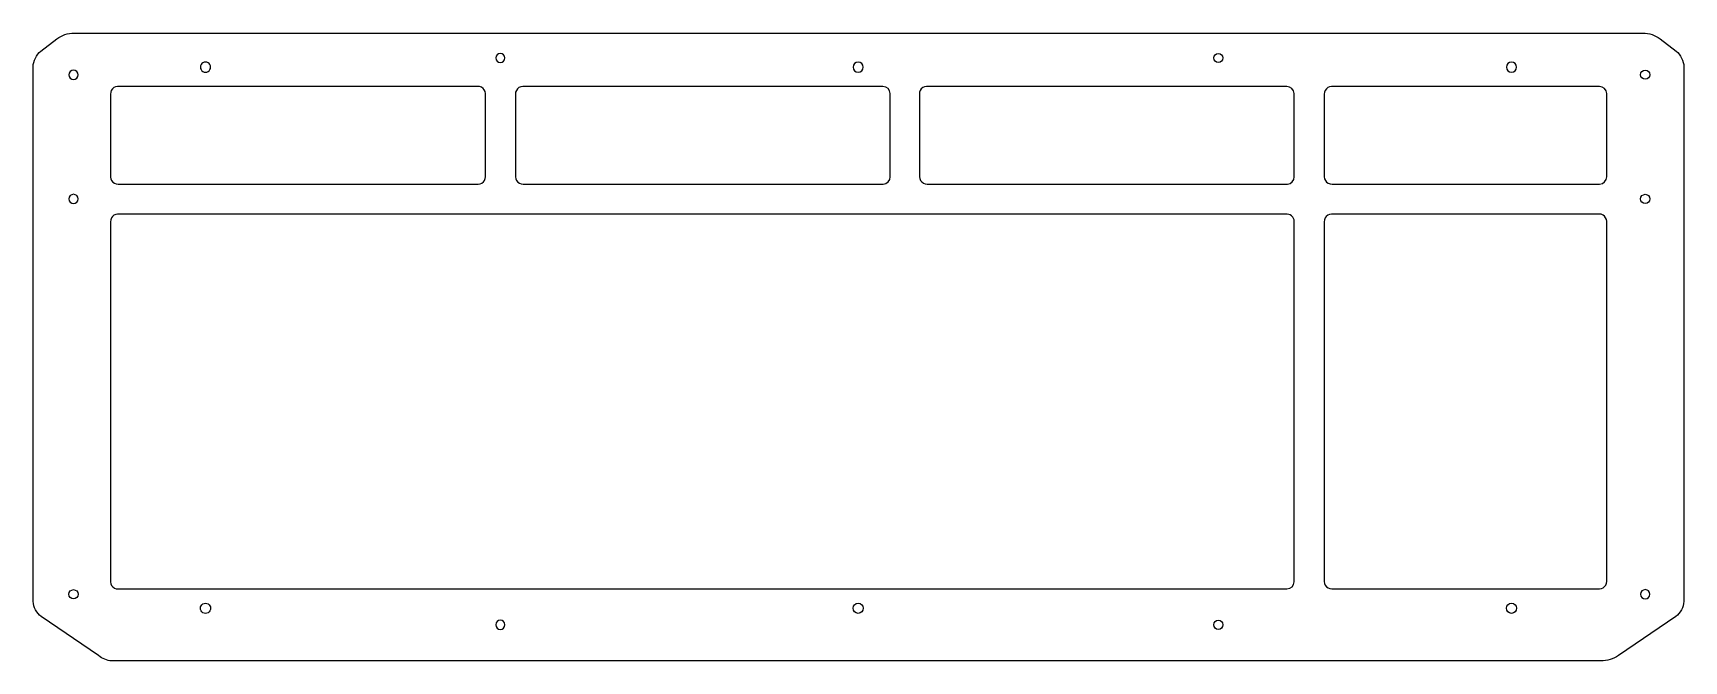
# Model space of a CAD drawing. Extents: x -29 to 311, y 121 to 250.
import ezdxf

# ---------------------------------------------------------------- set-up
doc = ezdxf.new("R2010")
doc.units = 0
doc.layers.add('Layer_1', color=7, linetype='CONTINUOUS')

msp = doc.modelspace()

# ---------------------------------------------------------------- linework, layer by layer
at = {"layer": 'Layer_1', "color": 5}
for p, q in [((-27.658531, 246.307035), (-24.349142, 248.834526)), ((-20.795861, 250.036215), (302.528842, 250.036196)), ((306.082118, 248.834506), (309.391504, 246.307017)), ((7.35113, 243.008304), (7.35113, 243.008304)), ((68.012648, 244.894658), (68.012648, 244.894658)), ((141.844923, 243.009852), (141.844923, 243.009852)), ((214.077254, 244.894658), (214.077254, 244.894658)), ((276.504231, 243.009841), (276.504231, 243.009841)), ((-19.961358, 241.419082), (-19.961358, 241.419082)), ((-11.839165, 239.012118), (-11.842295, 239.011795)), ((-11.812839, 239.014896), (-11.839165, 239.012118)), ((61.586824, 239.014896), (-11.812839, 239.014896)), ((71.659462, 239.012047), (71.656379, 239.011795)), ((71.685788, 239.014825), (71.659462, 239.012047)), ((145.90442, 239.014825), (71.685788, 239.014825)), ((154.855366, 239.012136), (154.852228, 239.011795)), ((154.881692, 239.014915), (154.855366, 239.012136)), ((229.123063, 239.014915), (154.881692, 239.014915)), ((238.359473, 239.011782), (238.35607, 239.011279)), ((238.385746, 239.014957), (238.359473, 239.011782)), ((302.051258, 241.44806), (302.051258, 241.44806)), ((-10.909749, 218.903487), (62.516373, 218.903487)), ((-19.962469, 215.842804), (-19.962469, 215.842804)), ((302.050382, 215.842804), (302.050382, 215.842804)), ((-11.818459, 212.720749), (-11.821626, 212.720929)), ((-11.792133, 212.723527), (-11.818459, 212.720749)), ((238.315274, 212.721251), (238.312147, 212.720929)), ((238.3416, 212.724029), (238.315274, 212.721251)), ((295.058993, 137.834862), (295.058993, 211.232649)), ((-19.963528, 134.361451), (-19.963528, 134.361451)), ((-10.914903, 135.465812), (229.161303, 135.465812)), ((239.191264, 135.465812), (293.566586, 135.465812)), ((302.051358, 134.361451), (302.051358, 134.361451)), ((-15.741989, 121.712712), (-27.577919, 129.773641)), ((7.35113, 131.470317), (7.35113, 131.470317)), ((141.844923, 131.470317), (141.844923, 131.470317)), ((276.491131, 131.469807), (276.491131, 131.469807)), ((309.310864, 129.773621), (297.474939, 121.712692)), ((68.012648, 128.069622), (68.012648, 128.069622)), ((214.077254, 128.069622), (214.077254, 128.069622)), ((-13.045034, 120.614513), (-13.045031, 120.614573)), ((290.818537, 120.644993), (-9.085586, 120.645013))]:
    msp.add_line(p, q, dxfattribs=at)
for points in [[(-24.349142, 248.834526), (-23.328574, 249.613968), (-22.08003, 250.036215), (-20.795861, 250.036215)], [(302.528842, 250.036196), (303.81301, 250.036195), (305.061551, 249.613948), (306.082118, 248.834506)], [(-29.232337, 243.125534), (-29.232138, 244.218954), (-28.527518, 245.64336), (-27.658531, 246.307035)], [(67.062451, 245.844876), (66.537677, 245.844876), (66.112228, 245.419477), (66.112228, 244.894658)], [(68.012648, 244.894658), (68.012648, 245.419477), (67.587225, 245.844876), (67.062451, 245.844876)], [(214.077254, 244.894658), (214.077254, 245.419477), (214.502704, 245.844876), (215.027451, 245.844876)], [(215.027451, 245.844876), (215.552252, 245.844876), (215.977675, 245.419477), (215.977675, 244.894658)], [(309.391504, 246.307017), (310.260493, 245.643342), (310.965112, 244.218922), (310.965312, 243.125485)], [(-29.213467, 132.867948), (-29.184717, 202.215021), (-29.253197, 128.626743), (-29.232337, 243.125534)], [(-20.911555, 242.369301), (-21.436329, 242.369301), (-21.861779, 241.943901), (-21.861779, 241.419082)], [(-19.961358, 241.419082), (-19.961358, 241.943901), (-20.386781, 242.369301), (-20.911555, 242.369301)], [(5.77613, 243.91763), (5.451259, 243.730066), (5.25113, 243.383432), (5.25113, 243.008304)], [(5.25113, 243.008304), (5.25113, 242.633175), (5.451259, 242.286541), (5.77613, 242.098977)], [(6.82613, 243.91763), (6.501259, 244.105195), (6.101001, 244.105195), (5.77613, 243.91763)], [(5.77613, 242.098977), (6.101001, 241.911413), (6.501259, 241.911413), (6.82613, 242.098977)], [(7.35113, 243.008304), (7.35113, 243.383432), (7.151001, 243.730066), (6.82613, 243.91763)], [(6.82613, 242.098977), (7.151001, 242.286541), (7.35113, 242.633175), (7.35113, 243.008304)], [(66.112228, 244.894658), (66.112228, 244.369839), (66.537677, 243.94444), (67.062451, 243.94444)], [(67.062451, 243.94444), (67.587225, 243.94444), (68.012648, 244.369839), (68.012648, 244.894658)], [(140.794924, 244.058827), (140.215425, 244.058827), (139.74549, 243.58935), (139.744925, 243.009852)], [(139.744925, 243.009852), (139.74549, 242.430353), (140.215425, 241.960876), (140.794924, 241.960876)], [(141.844923, 243.009852), (141.844358, 243.58935), (141.374423, 244.058827), (140.794924, 244.058827)], [(140.794924, 241.960876), (141.374423, 241.960876), (141.844358, 242.430353), (141.844923, 243.009852)], [(215.027451, 243.94444), (214.502704, 243.94444), (214.077254, 244.369839), (214.077254, 244.894658)], [(215.977675, 244.894658), (215.977675, 244.369839), (215.552252, 243.94444), (215.027451, 243.94444)], [(275.454231, 244.058816), (274.874733, 244.058816), (274.404797, 243.589339), (274.404232, 243.009841)], [(274.404232, 243.009841), (274.404797, 242.430342), (274.874733, 241.960865), (275.454231, 241.960865)], [(276.504231, 243.009841), (276.503665, 243.589339), (276.03373, 244.058816), (275.454231, 244.058816)], [(275.454231, 241.960865), (276.03373, 241.960865), (276.503665, 242.430342), (276.504231, 243.009841)], [(302.051258, 241.44806), (302.051258, 241.972881), (302.476665, 242.398278), (303.001465, 242.398278)], [(303.001465, 242.398278), (303.526282, 242.398278), (303.951691, 241.972881), (303.951691, 241.44806)], [(310.965312, 243.125485), (310.986112, 128.626723), (310.917712, 202.215021), (310.946412, 132.867898)], [(-21.861779, 241.419082), (-21.861779, 240.894264), (-21.436329, 240.468864), (-20.911555, 240.468864)], [(-20.911555, 240.468864), (-20.386781, 240.468864), (-19.961358, 240.894264), (-19.961358, 241.419082)], [(-13.115733, 238.1972), (-13.365852, 237.709047), (-13.253901, 237.145794), (-13.278899, 236.619285)], [(-11.842295, 239.011795), (-12.374327, 238.994491), (-12.873717, 238.66961), (-13.115733, 238.1972)], [(63.164741, 238.851733), (62.676586, 239.101849), (62.113336, 238.989898), (61.586824, 239.014896)], [(63.979337, 237.578295), (63.962033, 238.110324), (63.637152, 238.609714), (63.164741, 238.851733)], [(70.353922, 238.202798), (70.075144, 237.72095), (70.18289, 237.144786), (70.16138, 236.613805)], [(71.656379, 239.011795), (71.119887, 238.993195), (70.60626, 238.677738), (70.353922, 238.202798)], [(147.418263, 237.574244), (147.399002, 238.357143), (146.686506, 239.032454), (145.90442, 239.014825)], [(153.587191, 238.21598), (153.320973, 237.734198), (153.434418, 237.166075), (153.409941, 236.640057)], [(154.852228, 239.011795), (154.328245, 238.994147), (153.829671, 238.680992), (153.587191, 238.21598)], [(230.665317, 237.55943), (230.631686, 238.350057), (229.913917, 239.025932), (229.123063, 239.014915)], [(237.057539, 238.219398), (236.761987, 237.74221), (236.868659, 237.15991), (236.84867, 236.627344)], [(238.35607, 239.011279), (237.825097, 238.992414), (237.312457, 238.687731), (237.057539, 238.219398)], [(293.565793, 239.014428), (275.172453, 239.015751), (256.779085, 239.0146), (238.385746, 239.014957)], [(295.055845, 237.574363), (295.035736, 238.348247), (294.339751, 239.019913), (293.565793, 239.014428)], [(303.001465, 240.497841), (302.476665, 240.497841), (302.051258, 240.923238), (302.051258, 241.44806)], [(303.951691, 241.44806), (303.951691, 240.923238), (303.526282, 240.497841), (303.001465, 240.497841)], [(-13.278899, 236.619285), (-13.276782, 231.192942), (-13.283027, 225.766164), (-13.275804, 220.340091)], [(63.982432, 221.219726), (63.980316, 226.672528), (63.98656, 232.125763), (63.979337, 237.578295)], [(70.16138, 236.613805), (70.163496, 231.20393), (70.157252, 225.793625), (70.164475, 220.384017)], [(147.420645, 220.423736), (147.419851, 226.140525), (147.42464, 231.857537), (147.418263, 237.574244)], [(153.409941, 236.640057), (153.412058, 231.235039), (153.405814, 225.829593), (153.413037, 220.424839)], [(230.669207, 220.402741), (230.666561, 226.12161), (230.674419, 231.840702), (230.665317, 237.55943)], [(236.84867, 236.627344), (236.850786, 231.212955), (236.844542, 225.798139), (236.851765, 220.384017)], [(295.058491, 220.378379), (295.058491, 226.110329), (295.062459, 231.842498), (295.055845, 237.574363)], [(63.788144, 219.671527), (64.069785, 220.137706), (63.960641, 220.702411), (63.982432, 221.219726)], [(-13.275804, 220.340091), (-13.257865, 219.818402), (-12.946062, 219.322486), (-12.483605, 219.080221)], [(-12.483605, 219.080221), (-12.002604, 218.814238), (-11.434936, 218.928218), (-10.909749, 218.903487)], [(62.516373, 218.903487), (63.036345, 218.916267), (63.540902, 219.211062), (63.788144, 219.671527)], [(70.164475, 220.384017), (70.182493, 219.845897), (70.503438, 219.334202), (70.980962, 219.084872)], [(70.980962, 219.084872), (71.468372, 218.815868), (72.042229, 218.926707), (72.574456, 218.903487)], [(72.574456, 218.903487), (97.025383, 218.904545), (121.476408, 218.90137), (145.927277, 218.905075)], [(145.927277, 218.905075), (146.725506, 218.910419), (147.428323, 219.625555), (147.420645, 220.423736)], [(153.413037, 220.424839), (153.430976, 219.879783), (153.750674, 219.35753), (154.23316, 219.101112)], [(154.23316, 219.101112), (154.719077, 218.816701), (155.301025, 218.92459), (155.837382, 218.903487)], [(155.837382, 218.903487), (180.306261, 218.904545), (204.77523, 218.90137), (229.244054, 218.905075)], [(229.244054, 218.905075), (230.023764, 218.909731), (230.70129, 219.624312), (230.669207, 220.402741)], [(236.851765, 220.384017), (236.869783, 219.845897), (237.190728, 219.334202), (237.668252, 219.084872)], [(237.668252, 219.084872), (238.155662, 218.815868), (238.729519, 218.926707), (239.261746, 218.903487)], [(239.261746, 218.903487), (257.376982, 218.904545), (275.492305, 218.90137), (293.607491, 218.905075)], [(293.607491, 218.905075), (294.382507, 218.910049), (295.064153, 219.603695), (295.058491, 220.378379)], [(-20.912746, 216.793095), (-21.437573, 216.793095), (-21.863049, 216.367664), (-21.863049, 215.842804)], [(-21.863049, 215.842804), (-21.863049, 215.317944), (-21.437573, 214.892513), (-20.912746, 214.892513)], [(-19.962469, 215.842804), (-19.962469, 216.367664), (-20.387919, 216.793095), (-20.912746, 216.793095)], [(-20.912746, 214.892513), (-20.387919, 214.892513), (-19.962469, 215.317944), (-19.962469, 215.842804)], [(302.050382, 215.842804), (302.050382, 216.367624), (302.475789, 216.793022), (303.00059, 216.793022)], [(303.00059, 214.892587), (302.475789, 214.892587), (302.050382, 215.317985), (302.050382, 215.842804)], [(303.00059, 216.793022), (303.525406, 216.793022), (303.950816, 216.367624), (303.950816, 215.842804)], [(303.950816, 215.842804), (303.950816, 215.317985), (303.525406, 214.892587), (303.00059, 214.892587)], [(-13.100099, 211.917361), (-13.367362, 211.433264), (-13.254896, 210.86313), (-13.278899, 210.334721)], [(-11.821626, 212.720929), (-12.351102, 212.703175), (-12.854767, 212.386906), (-13.100099, 211.917361)], [(228.906774, 212.723524), (148.673805, 212.723527), (68.440836, 212.723524), (-11.792133, 212.723527)], [(230.129746, 212.345771), (229.798514, 212.641654), (229.343323, 212.74962), (228.906774, 212.723524)], [(230.669249, 211.203206), (230.6552, 211.638096), (230.462083, 212.062265), (230.129746, 212.345771)], [(230.667397, 136.943402), (230.671657, 161.696597), (230.667926, 186.449948), (230.669249, 211.203206)], [(237.027988, 211.913744), (236.75982, 211.429621), (236.872919, 210.85796), (236.84867, 210.329035)], [(238.312147, 212.720929), (237.780004, 212.703837), (237.273955, 212.38599), (237.027988, 211.913744)], [(292.716402, 212.724029), (274.591472, 212.724029), (256.466536, 212.724027), (238.3416, 212.724029)], [(294.302974, 212.510908), (293.830614, 212.814411), (293.246891, 212.702604), (292.716402, 212.724029)], [(295.058993, 211.232649), (295.043647, 211.750301), (294.759088, 212.257612), (294.302974, 212.510908)], [(-13.278899, 210.334721), (-13.277576, 192.282323), (-13.277841, 174.235127), (-13.278899, 156.182661)], [(236.84867, 210.329035), (236.848672, 185.872265), (236.84867, 161.415504), (236.84867, 136.958748)], [(-13.278899, 156.182661), (-13.276518, 149.754088), (-13.283715, 143.324933), (-13.275274, 136.89673)], [(-13.275274, 136.89673), (-13.257309, 136.377009), (-12.947353, 135.882133), (-12.485658, 135.642024)], [(229.161303, 135.465812), (229.951361, 135.459462), (230.659734, 136.152961), (230.667397, 136.943402)], [(236.84867, 136.958748), (236.861396, 136.430852), (237.159473, 135.916714), (237.627224, 135.665546)], [(293.566586, 135.465812), (294.094218, 135.480099), (294.607562, 135.776803), (294.859445, 136.244242)], [(294.859445, 136.244242), (295.149084, 136.723084), (295.036266, 137.303526), (295.058993, 137.834862)], [(-27.577919, 129.773641), (-28.481666, 130.389151), (-29.213921, 131.774519), (-29.213467, 132.867948)], [(-21.863948, 134.361451), (-21.863948, 134.886269), (-21.438525, 135.311669), (-20.913725, 135.311669)], [(-20.913725, 133.411232), (-21.438525, 133.411232), (-21.863948, 133.836632), (-21.863948, 134.361451)], [(-20.913725, 135.311669), (-20.388924, 135.311669), (-19.963528, 134.886269), (-19.963528, 134.361451)], [(-19.963528, 134.361451), (-19.963528, 133.836632), (-20.388924, 133.411232), (-20.913725, 133.411232)], [(-12.485658, 135.642024), (-12.005197, 135.377388), (-11.439134, 135.49018), (-10.914903, 135.465812)], [(237.627224, 135.665546), (238.097075, 135.378129), (238.668519, 135.48727), (239.191264, 135.465812)], [(303.001569, 135.311669), (302.476747, 135.311669), (302.051358, 134.886272), (302.051358, 134.361451)], [(302.051358, 134.361451), (302.051358, 133.836629), (302.476747, 133.411232), (303.001569, 133.411232)], [(303.951795, 134.361451), (303.951795, 134.886272), (303.526406, 135.311669), (303.001569, 135.311669)], [(303.001569, 133.411232), (303.526406, 133.411232), (303.951795, 133.836629), (303.951795, 134.361451)], [(310.946412, 132.867898), (310.946862, 131.774479), (310.214613, 130.389131), (309.310864, 129.773621)], [(5.25113, 131.470317), (5.25113, 131.845446), (5.451259, 132.192079), (5.77613, 132.379644)], [(5.77613, 130.560991), (5.451259, 130.748555), (5.25113, 131.095188), (5.25113, 131.470317)], [(5.77613, 132.379644), (6.101001, 132.567208), (6.501259, 132.567208), (6.82613, 132.379644)], [(6.82613, 130.560991), (6.501259, 130.373426), (6.101001, 130.373426), (5.77613, 130.560991)], [(6.82613, 132.379644), (7.151001, 132.192079), (7.35113, 131.845446), (7.35113, 131.470317)], [(7.35113, 131.470317), (7.35113, 131.095188), (7.151001, 130.748555), (6.82613, 130.560991)], [(139.744925, 131.470317), (139.74549, 132.049816), (140.215425, 132.519292), (140.794924, 132.519292)], [(140.794924, 130.421342), (140.215425, 130.421342), (139.74549, 130.890819), (139.744925, 131.470317)], [(140.794924, 132.519292), (141.374423, 132.519292), (141.844358, 132.049816), (141.844923, 131.470317)], [(141.844923, 131.470317), (141.844358, 130.890819), (141.374423, 130.421342), (140.794924, 130.421342)], [(274.391132, 131.469807), (274.391697, 132.049306), (274.861633, 132.518782), (275.441131, 132.518782)], [(275.441131, 130.420832), (274.861633, 130.420832), (274.391697, 130.890309), (274.391132, 131.469807)], [(275.441131, 132.518782), (276.02063, 132.518782), (276.490565, 132.049306), (276.491131, 131.469807)], [(276.491131, 131.469807), (276.490565, 130.890309), (276.02063, 130.420832), (275.441131, 130.420832)], [(67.062451, 129.01984), (66.537677, 129.01984), (66.112228, 128.594441), (66.112228, 128.069622)], [(66.112228, 128.069622), (66.112228, 127.544803), (66.537677, 127.119404), (67.062451, 127.119404)], [(68.012648, 128.069622), (68.012648, 128.594441), (67.587225, 129.01984), (67.062451, 129.01984)], [(67.062451, 127.119404), (67.587225, 127.119404), (68.012648, 127.544803), (68.012648, 128.069622)], [(214.077254, 128.069622), (214.077254, 128.594441), (214.502704, 129.01984), (215.027451, 129.01984)], [(215.027451, 127.119404), (214.502704, 127.119404), (214.077254, 127.544803), (214.077254, 128.069622)], [(215.027451, 129.01984), (215.552252, 129.01984), (215.977675, 128.594441), (215.977675, 128.069622)], [(215.977675, 128.069622), (215.977675, 127.544803), (215.552252, 127.119404), (215.027451, 127.119404)], [(-13.045031, 120.614573), (-14.035682, 120.694027), (-14.977606, 121.077556), (-15.741989, 121.712712)], [(-9.085586, 120.645013), (-10.40546, 120.645004), (-11.725315, 120.634837), (-13.045034, 120.614513)], [(293.858953, 120.628693), (292.845538, 120.641926), (291.832036, 120.64736), (290.818537, 120.644993)], [(297.474939, 121.712692), (296.410073, 120.987455), (295.147174, 120.608864), (293.858953, 120.628693)]]:
    msp.add_open_spline(points, degree=3, dxfattribs=at)

doc.saveas('drawing.dxf')
